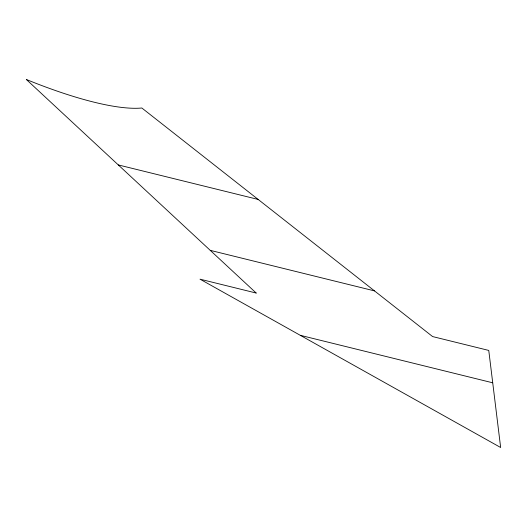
<?xml version="1.0" encoding="UTF-8"?>
<svg xmlns="http://www.w3.org/2000/svg" width="527" height="527" viewBox="0 0 527 527"><rect width="100%" height="100%" fill="white"/><g stroke="black" fill="none" stroke-linecap="round" stroke-linejoin="round"><path stroke-width="0.79" d="M118.298 164.931L258.171 199.45M210.247 250.358L374.499 290.897M300.298 335.317L492.725 382.806M256.181 293.038L200.029 279.178L500.65 447.502L488.76 350.429L432.608 336.569L141.842 108.002A188.541 44.334 26.7 0 1 26.35 79.498L256.181 293.038"/></g></svg>
